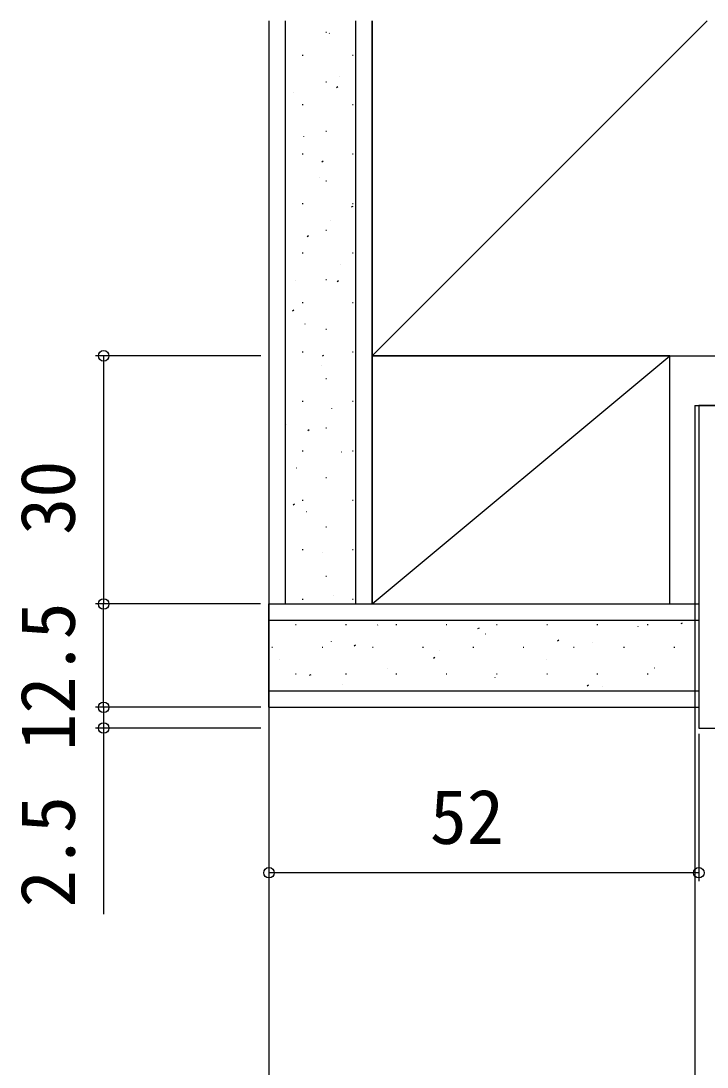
# Model space of a CAD drawing. Units: millimetres, scale not verified. Extents: x -525 to 525, y -808 to 806.
# Drawn here: x -171.9 to -88.9, y 235.6 to 362.1 of the extents above; entities that cross this region are included whole.
import ezdxf
from ezdxf.enums import TextEntityAlignment as Align

# ---------------------------------------------------------------- set-up
doc = ezdxf.new("R2010")
doc.units = ezdxf.units.MM
doc.header["$LTSCALE"] = 4
for name, color, linetype in [('0-3_YKK_11', 7, 'Continuous'), ('0-4_YKK_12', 2, 'Continuous'), ('0-7_YKK_D', 6, 'Continuous'), ('0-9_YSS_K', 3, 'Continuous')]:
    doc.layers.add(name, color=color, linetype=linetype)
doc.styles.add('ＭＳ ゴシック', font='')
doc.styles.get('ＭＳ ゴシック').set_extended_font_data('MS Gothic')

msp = doc.modelspace()

# ---------------------------------------------------------------- linework, layer by layer
at = {"layer": '0-3_YKK_11'}
for points in [[(-89.867, 315.6), (-89.867, 276.6), (-71.867, 276.6), (-71.867, 279.1), (-72.867, 279.1), (-72.867, 277.6), (-74.867, 277.6), (-74.867, 287.8), (-72.867, 287.8), (-72.867, 286.3), (-71.867, 286.3), (-71.867, 288.8), (-74.867, 288.8), (-74.867, 306.3), (-70.067, 306.3), (-69.367, 305.6), (-69.067, 305.6), (-68.167, 305.9), (-68.167, 306.743), (-69.076, 306.44), (-69.736, 307.1), (-74.867, 307.1), (-74.867, 310.7), (-71.744, 310.7)], [(-71.744, 311.5), (-74.967, 311.5), (-74.967, 315.6), (-89.867, 315.6)]]:
    msp.add_lwpolyline(points, dxfattribs=at)
at = {"layer": '0-4_YKK_12'}
for q in [(-27.367, 315.6), (-90.367, 92.103)]:
    msp.add_line((-90.367, 315.6), q, dxfattribs=at)
at = {"layer": '0-7_YKK_D'}
for p, q in [((-142.867, 321.601), (-162.867, 321.601)), ((-161.867, 321.601), (-161.867, 291.601)), ((-142.873, 291.601), (-162.867, 291.601)), ((-142.873, 291.601), (-162.867, 291.601)), ((-161.867, 279.101), (-161.867, 291.601)), ((-161.867, 279.101), (-161.867, 281.651)), ((-142.867, 279.101), (-162.867, 279.101)), ((-142.867, 279.101), (-162.867, 279.101)), ((-161.867, 279.101), (-161.867, 276.6)), ((-141.867, 278.101), (-141.867, 258.101)), ((-142.867, 276.6), (-162.867, 276.6)), ((-161.867, 276.6), (-161.867, 254.08)), ((-89.867, 275.9), (-89.867, 258.101)), ((-89.867, 259.101), (-141.867, 259.101))]:
    msp.add_line(p, q, dxfattribs=at)
for centre in [(-161.867, 321.601), (-161.867, 291.601), (-161.867, 291.601), (-161.867, 279.101), (-161.867, 279.101), (-161.867, 276.6), (-141.867, 259.101), (-89.867, 259.101)]:
    msp.add_circle(centre, 0.637, dxfattribs=at)
at = {"layer": '0-9_YSS_K'}
for p, q in [((-141.867, 362.1), (-141.867, 129.003)), ((-139.867, 291.601), (-139.867, 362.1)), ((-131.367, 291.601), (-131.367, 362.1)), ((-129.367, 321.601), (-88.868, 362.1)), ((-129.367, 291.601), (-129.367, 362.1)), ((-134.991, 360.722), (-134.891, 360.722)), ((-134.577, 360.599), (-134.558, 360.605)), ((-137.841, 357.972), (-137.741, 357.972)), ((-131.761, 357.972), (-131.661, 357.972)), ((-134.991, 354.742), (-134.891, 354.742)), ((-133.379, 355.341), (-133.36, 355.348)), ((-138.865, 353.398), (-138.847, 353.405)), ((-133.707, 354.059), (-133.54, 354.169)), ((-137.841, 351.992), (-137.741, 351.992)), ((-131.761, 351.992), (-131.661, 351.992)), ((-131.427, 350.35), (-131.409, 350.357)), ((-137.668, 348.14), (-137.649, 348.147)), ((-134.991, 348.762), (-134.891, 348.762)), ((-137.841, 346.012), (-137.741, 346.012)), ((-131.761, 346.012), (-131.661, 346.012)), ((-135.476, 345.052), (-135.309, 345.163)), ((-135.716, 343.15), (-135.697, 343.156)), ((-134.991, 342.782), (-134.891, 342.782)), ((-137.841, 340.032), (-137.741, 340.032)), ((-131.866, 339.606), (-131.699, 339.716)), ((-131.761, 340.032), (-131.661, 340.032)), ((-134.424, 337.925), (-134.405, 337.932)), ((-134.991, 336.802), (-134.891, 336.802)), ((-137.245, 336.046), (-137.078, 336.156)), ((-137.841, 334.052), (-137.741, 334.052)), ((-131.761, 334.052), (-131.661, 334.052)), ((-133.226, 332.668), (-133.207, 332.674)), ((-138.712, 330.725), (-138.693, 330.732)), ((-134.991, 330.822), (-134.891, 330.822)), ((-133.635, 330.6), (-133.468, 330.71)), ((-137.841, 328.072), (-137.741, 328.072)), ((-131.761, 328.072), (-131.661, 328.072)), ((-139.013, 327.04), (-138.847, 327.15)), ((-137.514, 325.467), (-137.496, 325.474)), ((-134.991, 324.842), (-134.891, 324.842)), ((-137.841, 322.092), (-137.741, 322.092)), ((-135.404, 321.593), (-135.237, 321.704)), ((-131.761, 322.092), (-131.661, 322.092)), ((-129.373, 321.601), (-129.373, 291.601)), ((-129.373, 291.601), (-93.373, 321.601)), ((-135.563, 320.476), (-135.544, 320.483)), ((-134.991, 318.862), (-134.891, 318.862)), ((-137.841, 316.112), (-137.741, 316.112)), ((-134.27, 315.252), (-134.252, 315.259)), ((-131.761, 316.112), (-131.661, 316.112)), ((-139.851, 313.276), (-139.832, 313.283)), ((-137.173, 312.587), (-137.006, 312.697)), ((-134.991, 312.882), (-134.891, 312.882)), ((-137.841, 310.132), (-137.741, 310.132)), ((-133.073, 309.994), (-133.054, 310.001)), ((-131.761, 310.132), (-131.661, 310.132)), ((-138.559, 308.052), (-138.54, 308.058)), ((-134.991, 306.902), (-134.891, 306.902)), ((-138.941, 303.58), (-138.775, 303.691)), ((-137.841, 304.152), (-137.741, 304.152)), ((-131.761, 304.152), (-131.661, 304.152)), ((-137.361, 302.794), (-137.342, 302.8)), ((-134.991, 300.922), (-134.891, 300.922)), ((-137.841, 298.172), (-137.741, 298.172)), ((-135.409, 297.803), (-135.39, 297.81)), ((-131.761, 298.172), (-131.661, 298.172)), ((-134.991, 294.942), (-134.891, 294.942)), ((-134.117, 292.579), (-134.098, 292.585)), ((-137.841, 292.192), (-137.741, 292.192)), ((-131.761, 292.192), (-131.661, 292.192)), ((-89.903, 289.601), (-141.867, 289.601)), ((-138.671, 289.133), (-138.571, 289.133)), ((-132.591, 289.133), (-132.491, 289.133)), ((-128.73, 289.054), (-128.711, 289.061)), ((-126.511, 289.133), (-126.411, 289.133)), ((-120.431, 289.133), (-120.331, 289.133)), ((-116.58, 288.622), (-116.413, 288.732)), ((-114.351, 289.133), (-114.251, 289.133)), ((-108.271, 289.133), (-108.171, 289.133)), ((-102.191, 289.133), (-102.091, 289.133)), ((-97.207, 288.853), (-97.188, 288.86)), ((-96.111, 289.133), (-96.011, 289.133)), ((-91.991, 289.226), (-91.824, 289.336)), ((-115.711, 287.982), (-115.692, 287.989)), ((-106.975, 287.144), (-106.808, 287.254)), ((-141.521, 286.383), (-141.421, 286.383)), ((-135.441, 286.383), (-135.341, 286.383)), ((-134.31, 287.078), (-134.291, 287.085)), ((-131.564, 286.54), (-131.397, 286.65)), ((-129.361, 286.383), (-129.261, 286.383)), ((-123.281, 286.383), (-123.181, 286.383)), ((-121.292, 286.006), (-121.273, 286.013)), ((-117.201, 286.383), (-117.101, 286.383)), ((-111.121, 286.383), (-111.021, 286.383)), ((-105.041, 286.383), (-104.941, 286.383)), ((-102.693, 286.911), (-102.674, 286.917)), ((-98.961, 286.383), (-98.861, 286.383)), ((-92.881, 286.383), (-92.781, 286.383)), ((-140.551, 284.868), (-140.532, 284.875)), ((-121.959, 285.062), (-121.792, 285.172)), ((-108.273, 284.934), (-108.254, 284.941)), ((-127.532, 283.796), (-127.513, 283.803)), ((-95.255, 283.863), (-95.236, 283.869)), ((-138.671, 283.153), (-138.571, 283.153)), ((-136.943, 282.98), (-136.776, 283.09)), ((-132.591, 283.153), (-132.491, 283.153)), ((-126.511, 283.153), (-126.411, 283.153)), ((-120.431, 283.153), (-120.331, 283.153)), ((-114.514, 282.725), (-114.495, 282.731)), ((-114.351, 283.153), (-114.251, 283.153)), ((-108.271, 283.153), (-108.171, 283.153)), ((-102.191, 283.153), (-102.091, 283.153)), ((-96.111, 283.153), (-96.011, 283.153)), ((-141.867, 281.101), (-89.862, 281.101)), ((-133.018, 281.854), (-132.999, 281.86)), ((-103.365, 281.697), (-103.198, 281.808)), ((-101.495, 281.653), (-101.476, 281.66)), ((-141.867, 279.101), (-89.867, 279.101))]:
    msp.add_line(p, q, dxfattribs=at)
for points in [[(-129.367, 362.1), (-129.367, 321.6), (-24.367, 321.6), (-24.367, 362.1)], [(-141.867, 279.101), (-141.867, 291.601), (-89.903, 291.601)]]:
    msp.add_lwpolyline(points, dxfattribs=at)
msp.add_lwpolyline([(-129.373, 291.601), (-93.373, 291.601), (-93.373, 321.601), (-129.373, 321.601)], close=True, dxfattribs=at)

# ---------------------------------------------------------------- texts
at = {"layer": '0-7_YKK_D', "style": 'ＭＳ ゴシック'}
for s, p in [('30', (-163.367, 299.953)), ('12.5', (-163.367, 273.845)), ('2.5', (-163.367, 254.915))]:
    msp.add_text(s, height=6.598, rotation=90, dxfattribs=at).set_placement(p, align=Align.BOTTOM_LEFT)
msp.add_text('52', height=6.598, dxfattribs=at).set_placement((-122.413, 260.601), align=Align.BOTTOM_LEFT)

doc.saveas('drawing.dxf')
